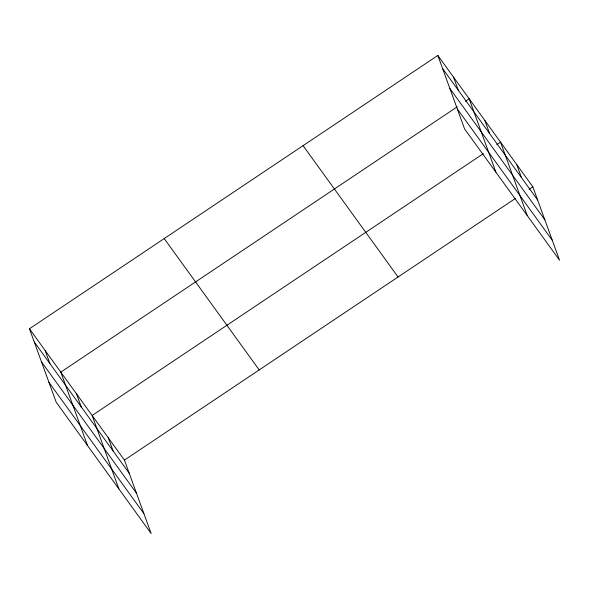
<?xml version="1.0" encoding="UTF-8"?>
<svg xmlns="http://www.w3.org/2000/svg" width="589" height="589" viewBox="0 0 589 589"><rect width="100%" height="100%" fill="white"/><g stroke="black" fill="none" stroke-linecap="round" stroke-linejoin="round"><path stroke-width="0.88" d="M29.45 328.772L124.434 460.119L151.159 533.546L56.176 402.199L29.45 328.772L437.841 55.454L532.824 186.801L559.55 260.228L464.566 128.881L437.841 55.454M457.204 106.815L60.792 372.115L87.518 445.542M465.443 101.308L469.183 98.797L495.909 172.224M483.311 153.67L92.142 415.459L118.868 488.885M496.785 144.644L500.532 142.14L527.258 215.567M124.434 460.119L515.603 198.324M529.084 189.305L532.824 186.801M442.626 68.604L537.61 199.943M449.863 88.497L544.847 219.837M457.329 108.987L552.313 240.334M303.07 145.652L398.054 276.992M164.221 238.582L259.204 369.921M34.236 341.922L129.219 473.261M41.473 361.815L136.457 493.155M48.931 382.305L143.915 513.652M516.678 164.471L521.464 177.613M484.857 120.473L489.643 133.615M453.515 77.13L458.301 90.272M108.288 437.789L113.073 450.931M76.467 393.791L81.253 406.933M45.125 350.448L49.903 363.59"/></g></svg>
